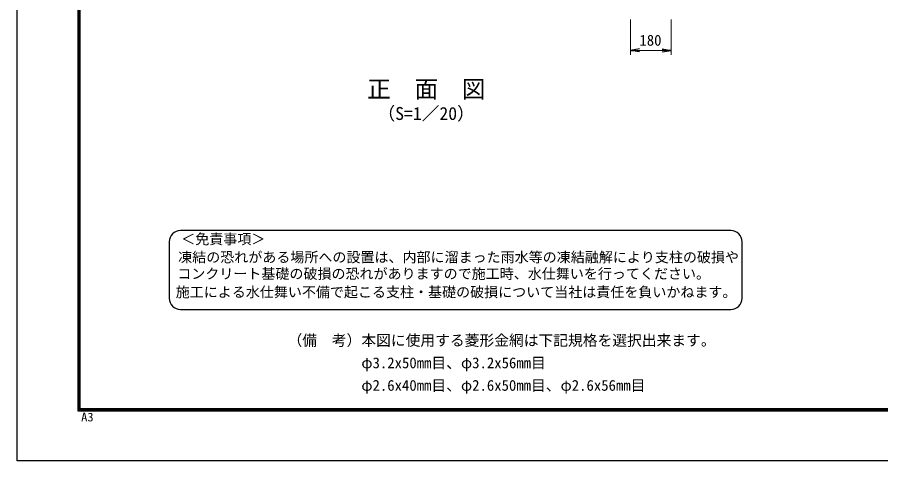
# Model space of a CAD drawing. Units: millimetres, scale not verified. Extents: x -4200 to 4200, y -2970 to 2970.
# Drawn here: x -4200 to -363, y -2970 to -1000 of the extents above; entities that cross this region are included whole.
import ezdxf
from ezdxf.enums import TextEntityAlignment as Align

# ---------------------------------------------------------------- set-up
doc = ezdxf.new("R2010")
doc.units = ezdxf.units.MM
doc.header["$LTSCALE"] = 10
for name, color, linetype, lineweight in [('0-0_D-TTL-TXT', 7, 'Continuous', 25), ('0-3_D-STR-DIM', 7, 'Continuous', 13), ('0-E_D-TTL', 7, 'Continuous', 25)]:
    doc.layers.add(name, color=color, linetype=linetype, lineweight=lineweight)
doc.layers.add('0-4_0', color=7, linetype='Continuous')
doc.styles.add('ＭＳ ゴシック', font='')
doc.styles.get('ＭＳ ゴシック').set_extended_font_data('MS Gothic')

# ---------------------------------------------------------------- blocks, each defined once
blk = doc.blocks.new('_Open')
at = {"layer": '0-4_0'}
blk.add_line((-10, 1.667), (0, 0), dxfattribs=at)
blk.add_lwpolyline([(-10, -1.667), (0, 0), (-10, 0)], dxfattribs=at)

msp = doc.modelspace()

# ---------------------------------------------------------------- linework, layer by layer
at = {"layer": '0-0_D-TTL-TXT', "color": 2}
for p, q in [((-1029.22, -1947.36), (-3474.77, -1947.36)), ((-3524.77, -1997.36), (-3524.77, -2247.36)), ((-979.22, -2247.36), (-979.22, -1997.36)), ((-3474.77, -2297.36), (-1029.22, -2297.36))]:
    msp.add_line(p, q, dxfattribs=at)
for centre, start, end in [((-3474.77, -1997.36), 90, 180), ((-1029.22, -1997.36), 0, 90), ((-3474.77, -2247.36), 180, 270), ((-1029.22, -2247.36), 270, 0)]:
    msp.add_arc(centre, 50, start, end, dxfattribs=at)
at = {"layer": '0-3_D-STR-DIM'}
for p, q in [((-1474.65, -1009.77), (-1474.65, -1167.09)), ((-1474.65, -1009.77), (-1474.65, -1167.09)), ((-1294.65, -1009.77), (-1294.65, -1167.09)), ((-1294.65, -1009.77), (-1294.65, -1167.09)), ((-1434.65, -1147.09), (-1334.65, -1147.09)), ((-1434.65, -1147.09), (-1334.65, -1147.09))]:
    msp.add_line(p, q, dxfattribs=at)
at = {"layer": '0-E_D-TTL', "color": 2}
msp.add_lwpolyline([(-4199.68, 2970.23), (4200.32, 2970.23), (4200.32, -2969.77), (-4199.68, -2969.77)], close=True, dxfattribs=at)
at = {"layer": '0-E_D-TTL'}
for points in [[(-3929.68, 2750.23), (3930.32, 2750.23), (3930.32, -2749.77), (-3929.68, -2749.77)], [(-3927.18, 2747.73), (3927.82, 2747.73), (3927.82, -2747.27), (-3927.18, -2747.27)], [(-3924.68, 2745.23), (3925.32, 2745.23), (3925.32, -2744.77), (-3924.68, -2744.77)], [(-3922.18, 2742.73), (3922.82, 2742.73), (3922.82, -2742.27), (-3922.18, -2742.27)], [(-3919.68, 2740.23), (3920.32, 2740.23), (3920.32, -2739.77), (-3919.68, -2739.77)]]:
    msp.add_lwpolyline(points, close=True, dxfattribs=at)

# ---------------------------------------------------------------- block references
at = {"layer": '0-3_D-STR-DIM', "xscale": 4, "yscale": 4, "rotation": 180}
msp.add_blockref('_Open', (-1474.65, -1147.09), dxfattribs=at)
msp.add_blockref('_Open', (-1474.65, -1147.09), dxfattribs=at)
at = {"layer": '0-3_D-STR-DIM', "xscale": 4, "yscale": 4}
msp.add_blockref('_Open', (-1294.65, -1147.09), dxfattribs=at)
msp.add_blockref('_Open', (-1294.65, -1147.09), dxfattribs=at)

# ---------------------------------------------------------------- texts
at = {"layer": '0-0_D-TTL-TXT', "style": 'ＭＳ ゴシック'}
for s, height, p in [('正\u3000面\u3000図', 76.98, (-2644.55, -1380.17)), ('（S=1／20）', 57.7, (-2599.07, -1473.36)), ('＜免責事項＞ \u3000\u3000', 45.67, (-3471.06, -2021.54)), ('凍結の恐れがある場所への設置は、内部に溜まった雨水等の凍結融解により支柱の破損や', 45.67, (-3484.59, -2102.04)), ('コンクリート基礎の破損の恐れがありますので施工時、水仕舞いを行ってください。', 45.67, (-3488.7, -2175.46)), ('施工による水仕舞い不備で起こる支柱・基礎の破損について当社は責任を負いかねます。 ', 45.67, (-3495.69, -2256.95)), ('（備\u3000考）本図に使用する菱形金網は下記規格を選択出来ます。', 48.09, (-2998.8, -2473.38)), ('\u3000\u3000\u3000\u3000\u3000φ3.2x50mm目、φ3.2x56mm目', 48.09, (-2998.8, -2573.38)), ('\u3000\u3000\u3000\u3000\u3000φ2.6x40mm目、φ2.6x50mm目、φ2.6x56mm目', 48.09, (-2998.8, -2673.38))]:
    msp.add_text(s, height=height, dxfattribs=at).set_placement(p, align=Align.BOTTOM_LEFT)
at = {"layer": '0-3_D-STR-DIM', "style": 'ＭＳ ゴシック'}
msp.add_text('180', height=48.09, dxfattribs=at).set_placement((-1435.3, -1140.34), align=Align.BOTTOM_LEFT)
msp.add_text('180', height=48.09, dxfattribs=at).set_placement((-1435.3, -1140.34), align=Align.BOTTOM_LEFT)
at = {"layer": '0-E_D-TTL', "style": 'ＭＳ ゴシック', "width": 1.05}
msp.add_text('A3', height=38.48, dxfattribs=at).set_placement((-3915.77, -2806.58), align=Align.BOTTOM_LEFT)

doc.saveas('drawing.dxf')
